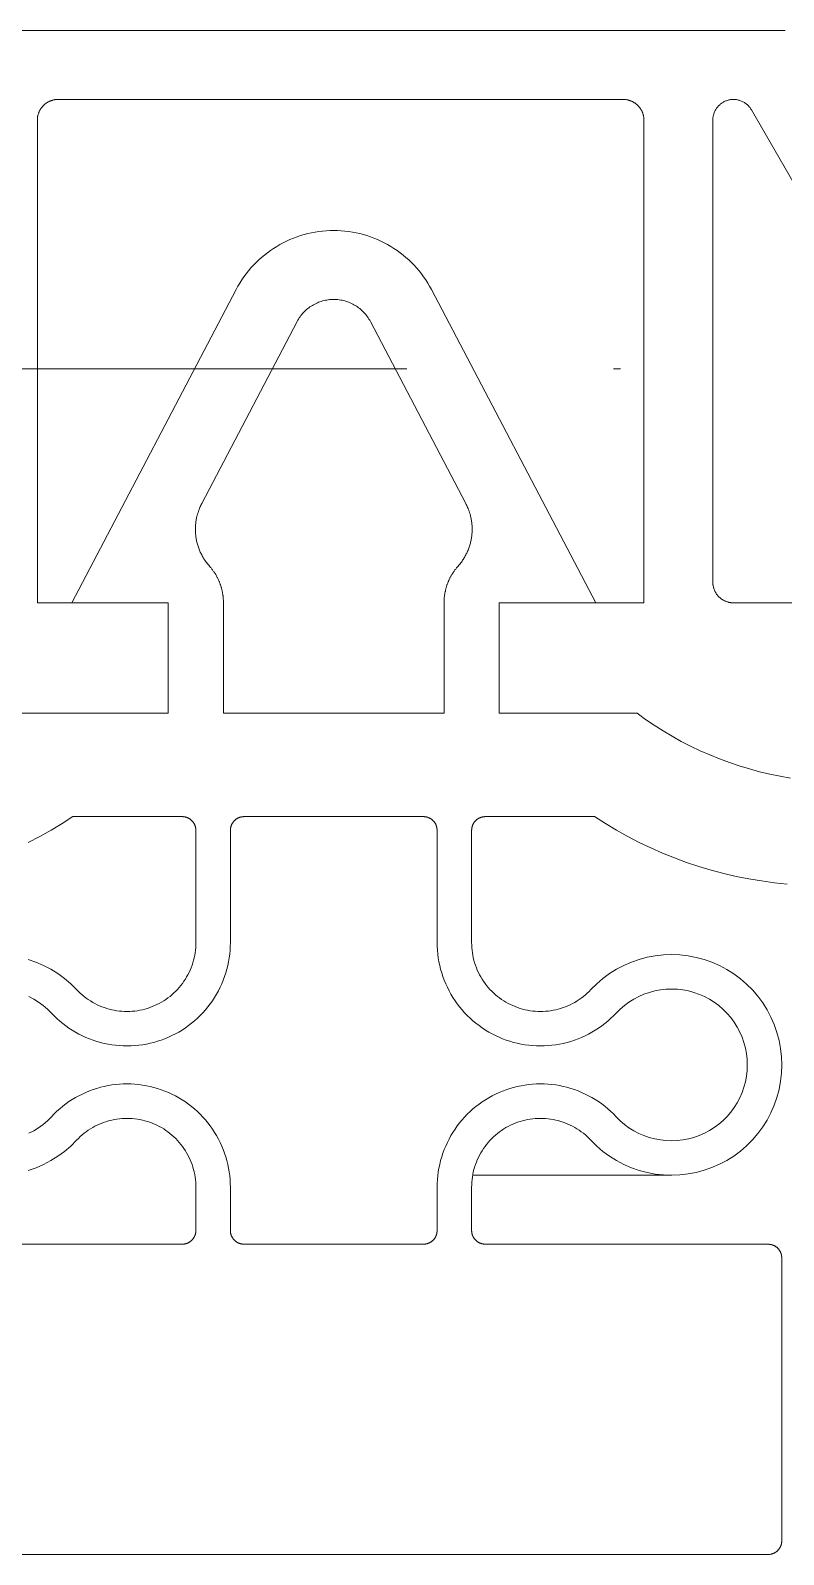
# Model space of a CAD drawing. Header units: millimetres. Extents: x -159872 to 386485, y -250577 to 158966.
# Drawn here: x 158733.71 to 158744.64, y 15906.86 to 15928.96 of the extents above; entities that cross this region are included whole.
import ezdxf

# ---------------------------------------------------------------- set-up
doc = ezdxf.new("R2010")
doc.units = ezdxf.units.MM
doc.linetypes.add('ACAD_ISO10W100', pattern=[18, 12, -3, 0, -3])
doc.layers.get('0').update_dxf_attribs({"lineweight": 25})
doc.layers.add('LDS-equipment-kitchen equipment', color=3, linetype='Continuous', lineweight=13)
doc.layers.add('LDS-struct-extg-ceiling beams', color=252, linetype='ACAD_ISO10W100', lineweight=9)

# ---------------------------------------------------------------- blocks, each defined once
blk = doc.blocks.new('A$C73be1ed8')
at = {"transparency": 33554687}
for points in [[(628.5, 622.5, 0), (628.5, 658.6, 0)], [(628.5, 622.3, 0), (628.5, 628.05, 0)], [(632.8, 624.206, 0), (635.65, 622.56, 0)], [(619, 623, 0), (614.9, 623, 0)], [(636.8, 610.15, 0), (636.8, 623.05, 0)], [(614.7, 622.8, 0), (614.7, 610.2, 0)], [(619.2, 618.7, 0), (619.2, 622.8, 0)], [(635.5, 622, 0), (628.8, 622, 0)], [(620.2, 621.4, 0), (620.2, 618.515, 0)], [(626.9, 618.9, 0), (626.9, 620.9, 0)], [(628.5, 621, 0), (635.5, 621, 0)], [(628.5, 619.1, 0), (628.5, 621, 0)], [(635.8, 620.7, 0), (635.8, 612.5, 0)], [(625.4, 620.283, 0), (625.4, 618.7, 0)], [(633.043, 617.917, 0), (628.5, 620.3, 0)], [(628.5, 620.3, 0), (628.5, 618.9, 0)], [(628.5, 618.9, 0), (626.9, 618.9, 0)], [(620.025, 618.5, 0), (619.4, 618.5, 0)], [(625.2, 618.5, 0), (623.575, 618.5, 0)], [(632.579, 617.031, 0), (629.939, 618.416, 0)], [(620.025, 618, 0), (619.4, 618, 0)], [(625.2, 618, 0), (623.575, 618, 0)], [(628.5, 618.1, 0), (626.9, 618.1, 0)], [(626.9, 618.1, 0), (626.9, 614.9, 0)], [(619.2, 617.8, 0), (619.2, 615.2, 0)], [(625.4, 615.2, 0), (625.4, 617.8, 0)], [(629.939, 614.584, 0), (632.579, 615.969, 0)], [(628.5, 612.7, 0), (633.043, 615.083, 0)], [(619.4, 615, 0), (620.025, 615, 0)], [(623.575, 615, 0), (625.2, 615, 0)], [(626.9, 614.9, 0), (628.5, 614.9, 0)], [(619.4, 614.5, 0), (620.025, 614.5, 0)], [(623.575, 614.5, 0), (625.2, 614.5, 0)], [(619.2, 610.2, 0), (619.2, 614.3, 0)], [(625.4, 614.3, 0), (625.4, 612.717, 0)], [(626.9, 614.1, 0), (628.5, 614.1, 0)], [(626.9, 612.1, 0), (626.9, 614.1, 0)], [(628.5, 614.1, 0), (628.4, 614.1, 0)], [(628.5, 614.1, 0), (628.5, 612.7, 0)], [(628.5, 612.2, 0), (628.5, 614.1, 0)], [(635.5, 612.2, 0), (628.5, 612.2, 0)], [(626.9, 612.1, 0), (626.9, 606.1, 0)]]:
    blk.add_polyline3d(points, dxfattribs=at)
for points in [[(625.4, 620.283, 0), (625.299, 620.441, 0), (625.203, 620.601, 0), (625.112, 620.765, 0), (625.026, 620.931, 0), (624.946, 621.1, 0), (624.87, 621.271, 0), (624.801, 621.444, 0), (624.736, 621.62, 0), (624.677, 621.798, 0), (624.624, 621.977, 0), (624.576, 622.158, 0), (624.534, 622.34, 0), (624.497, 622.523, 0), (624.467, 622.708, 0), (624.442, 622.893, 0), (624.423, 623.079, 0)], [(626.9, 620.9, 0), (626.81, 621.023, 0), (626.725, 621.149, 0), (626.643, 621.278, 0), (626.565, 621.409, 0), (626.491, 621.542, 0), (626.421, 621.678, 0), (626.355, 621.816, 0), (626.294, 621.955, 0), (626.237, 622.097, 0), (626.184, 622.24, 0), (626.135, 622.384, 0), (626.091, 622.53, 0), (626.052, 622.678, 0), (626.017, 622.826, 0), (625.986, 622.975, 0), (625.96, 623.126, 0)], [(614.7, 622.8, 0), (614.7, 622.805, 0), (614.7, 622.81, 0), (614.701, 622.815, 0), (614.701, 622.82, 0), (614.702, 622.824, 0), (614.702, 622.829, 0), (614.703, 622.834, 0), (614.704, 622.839, 0), (614.705, 622.844, 0), (614.706, 622.849, 0), (614.707, 622.853, 0), (614.709, 622.858, 0), (614.71, 622.863, 0), (614.712, 622.867, 0), (614.713, 622.872, 0), (614.715, 622.877, 0), (614.717, 622.881, 0), (614.719, 622.886, 0), (614.721, 622.89, 0), (614.724, 622.894, 0), (614.726, 622.899, 0), (614.728, 622.903, 0), (614.731, 622.907, 0), (614.734, 622.911, 0), (614.736, 622.915, 0), (614.739, 622.919, 0), (614.742, 622.923, 0), (614.745, 622.927, 0), (614.749, 622.931, 0), (614.752, 622.934, 0), (614.755, 622.938, 0), (614.759, 622.941, 0), (614.762, 622.945, 0), (614.766, 622.948, 0), (614.769, 622.951, 0), (614.773, 622.955, 0), (614.777, 622.958, 0), (614.781, 622.961, 0), (614.785, 622.964, 0), (614.789, 622.966, 0), (614.793, 622.969, 0), (614.797, 622.972, 0), (614.801, 622.974, 0), (614.806, 622.976, 0), (614.81, 622.979, 0), (614.814, 622.981, 0), (614.819, 622.983, 0), (614.823, 622.985, 0), (614.828, 622.987, 0), (614.833, 622.988, 0), (614.837, 622.99, 0), (614.842, 622.991, 0), (614.847, 622.993, 0), (614.851, 622.994, 0), (614.856, 622.995, 0), (614.861, 622.996, 0), (614.866, 622.997, 0), (614.871, 622.998, 0), (614.876, 622.998, 0), (614.88, 622.999, 0), (614.885, 622.999, 0), (614.89, 623, 0), (614.895, 623, 0), (614.9, 623, 0)], [(619, 623, 0), (619.005, 623, 0), (619.01, 623, 0), (619.015, 622.999, 0), (619.02, 622.999, 0), (619.024, 622.998, 0), (619.029, 622.998, 0), (619.034, 622.997, 0), (619.039, 622.996, 0), (619.044, 622.995, 0), (619.049, 622.994, 0), (619.053, 622.993, 0), (619.058, 622.991, 0), (619.063, 622.99, 0), (619.067, 622.988, 0), (619.072, 622.987, 0), (619.077, 622.985, 0), (619.081, 622.983, 0), (619.086, 622.981, 0), (619.09, 622.979, 0), (619.094, 622.976, 0), (619.099, 622.974, 0), (619.103, 622.972, 0), (619.107, 622.969, 0), (619.111, 622.966, 0), (619.115, 622.964, 0), (619.119, 622.961, 0), (619.123, 622.958, 0), (619.127, 622.955, 0), (619.131, 622.951, 0), (619.134, 622.948, 0), (619.138, 622.945, 0), (619.141, 622.941, 0), (619.145, 622.938, 0), (619.148, 622.934, 0), (619.151, 622.931, 0), (619.155, 622.927, 0), (619.158, 622.923, 0), (619.161, 622.919, 0), (619.164, 622.915, 0), (619.166, 622.911, 0), (619.169, 622.907, 0), (619.172, 622.903, 0), (619.174, 622.899, 0), (619.176, 622.894, 0), (619.179, 622.89, 0), (619.181, 622.886, 0), (619.183, 622.881, 0), (619.185, 622.877, 0), (619.187, 622.872, 0), (619.188, 622.867, 0), (619.19, 622.863, 0), (619.191, 622.858, 0), (619.193, 622.853, 0), (619.194, 622.849, 0), (619.195, 622.844, 0), (619.196, 622.839, 0), (619.197, 622.834, 0), (619.198, 622.829, 0), (619.198, 622.824, 0), (619.199, 622.82, 0), (619.199, 622.815, 0), (619.2, 622.81, 0), (619.2, 622.805, 0), (619.2, 622.8, 0)], [(620.708, 620.231, 0), (620.623, 620.316, 0), (620.546, 620.406, 0), (620.475, 620.503, 0), (620.412, 620.604, 0), (620.356, 620.71, 0), (620.309, 620.819, 0), (620.27, 620.932, 0), (620.239, 621.048, 0), (620.217, 621.165, 0), (620.204, 621.284, 0), (620.2, 621.403, 0), (620.205, 621.523, 0), (620.218, 621.642, 0), (620.241, 621.759, 0), (620.272, 621.874, 0), (620.311, 621.987, 0), (620.359, 622.096, 0), (620.415, 622.202, 0), (620.479, 622.303, 0), (620.55, 622.399, 0), (620.628, 622.49, 0), (620.713, 622.574, 0), (620.803, 622.652, 0), (620.9, 622.723, 0), (621.001, 622.786, 0), (621.107, 622.842, 0), (621.216, 622.89, 0), (621.329, 622.929, 0), (621.444, 622.96, 0), (621.562, 622.982, 0), (621.68, 622.995, 0), (621.8, 623, 0), (621.919, 622.995, 0), (622.038, 622.982, 0), (622.155, 622.96, 0), (622.271, 622.929, 0), (622.384, 622.89, 0), (622.493, 622.842, 0), (622.599, 622.786, 0), (622.7, 622.723, 0), (622.796, 622.652, 0), (622.887, 622.574, 0), (622.971, 622.49, 0), (623.05, 622.399, 0), (623.121, 622.303, 0), (623.184, 622.202, 0), (623.24, 622.097, 0), (623.288, 621.987, 0), (623.328, 621.874, 0), (623.359, 621.759, 0), (623.382, 621.642, 0), (623.395, 621.523, 0), (623.4, 621.404, 0), (623.396, 621.284, 0), (623.383, 621.165, 0), (623.361, 621.048, 0), (623.33, 620.932, 0), (623.291, 620.82, 0), (623.243, 620.71, 0), (623.188, 620.604, 0), (623.125, 620.503, 0), (623.054, 620.406, 0), (622.976, 620.316, 0), (622.892, 620.231, 0)], [(635.65, 622.56, 0), (635.661, 622.553, 0), (635.671, 622.547, 0), (635.681, 622.539, 0), (635.69, 622.532, 0), (635.7, 622.524, 0), (635.709, 622.516, 0), (635.717, 622.507, 0), (635.726, 622.498, 0), (635.733, 622.488, 0), (635.741, 622.479, 0), (635.748, 622.469, 0), (635.755, 622.458, 0), (635.761, 622.448, 0), (635.767, 622.437, 0), (635.772, 622.426, 0), (635.777, 622.415, 0), (635.782, 622.403, 0), (635.786, 622.392, 0), (635.789, 622.38, 0), (635.792, 622.368, 0), (635.795, 622.356, 0), (635.797, 622.344, 0), (635.798, 622.332, 0), (635.799, 622.32, 0), (635.8, 622.307, 0), (635.8, 622.295, 0), (635.8, 622.283, 0), (635.799, 622.271, 0), (635.797, 622.258, 0), (635.795, 622.246, 0), (635.793, 622.234, 0), (635.79, 622.222, 0), (635.786, 622.211, 0), (635.782, 622.199, 0), (635.778, 622.187, 0), (635.773, 622.176, 0), (635.768, 622.165, 0), (635.762, 622.154, 0), (635.756, 622.144, 0), (635.749, 622.133, 0), (635.742, 622.123, 0), (635.735, 622.113, 0), (635.727, 622.104, 0), (635.719, 622.095, 0), (635.71, 622.086, 0), (635.701, 622.078, 0), (635.692, 622.07, 0), (635.683, 622.062, 0), (635.673, 622.055, 0), (635.663, 622.048, 0), (635.652, 622.041, 0), (635.641, 622.035, 0), (635.63, 622.03, 0), (635.619, 622.025, 0), (635.608, 622.02, 0), (635.596, 622.016, 0), (635.585, 622.012, 0), (635.573, 622.009, 0), (635.561, 622.006, 0), (635.549, 622.004, 0), (635.537, 622.002, 0), (635.525, 622.001, 0), (635.512, 622, 0), (635.5, 622, 0)], [(621.049, 620.596, 0), (620.991, 620.654, 0), (620.938, 620.717, 0), (620.889, 620.783, 0), (620.846, 620.853, 0), (620.807, 620.925, 0), (620.775, 621.001, 0), (620.748, 621.078, 0), (620.727, 621.158, 0), (620.712, 621.239, 0), (620.703, 621.32, 0), (620.7, 621.402, 0), (620.703, 621.484, 0), (620.713, 621.566, 0), (620.728, 621.647, 0), (620.749, 621.726, 0), (620.777, 621.803, 0), (620.81, 621.879, 0), (620.848, 621.951, 0), (620.892, 622.021, 0), (620.941, 622.087, 0), (620.994, 622.149, 0), (621.053, 622.207, 0), (621.115, 622.261, 0), (621.181, 622.309, 0), (621.251, 622.353, 0), (621.323, 622.391, 0), (621.399, 622.424, 0), (621.476, 622.451, 0), (621.555, 622.472, 0), (621.636, 622.488, 0), (621.718, 622.497, 0), (621.8, 622.5, 0), (621.882, 622.497, 0), (621.964, 622.488, 0), (622.044, 622.472, 0), (622.124, 622.451, 0), (622.201, 622.424, 0), (622.276, 622.391, 0), (622.349, 622.353, 0), (622.419, 622.309, 0), (622.485, 622.261, 0), (622.547, 622.207, 0), (622.605, 622.149, 0), (622.659, 622.087, 0), (622.708, 622.021, 0), (622.752, 621.951, 0), (622.79, 621.879, 0), (622.823, 621.804, 0), (622.85, 621.726, 0), (622.872, 621.647, 0), (622.887, 621.566, 0), (622.897, 621.485, 0), (622.9, 621.402, 0), (622.897, 621.32, 0), (622.888, 621.239, 0), (622.873, 621.158, 0), (622.852, 621.079, 0), (622.825, 621.001, 0), (622.792, 620.926, 0), (622.754, 620.853, 0), (622.711, 620.783, 0), (622.662, 620.717, 0), (622.609, 620.654, 0), (622.551, 620.596, 0)], [(628.8, 622, 0), (628.793, 622, 0), (628.785, 622, 0), (628.778, 622.001, 0), (628.771, 622.001, 0), (628.763, 622.002, 0), (628.756, 622.003, 0), (628.749, 622.004, 0), (628.741, 622.006, 0), (628.734, 622.007, 0), (628.727, 622.009, 0), (628.72, 622.011, 0), (628.713, 622.013, 0), (628.706, 622.015, 0), (628.699, 622.018, 0), (628.692, 622.02, 0), (628.685, 622.023, 0), (628.678, 622.026, 0), (628.672, 622.029, 0), (628.665, 622.032, 0), (628.659, 622.035, 0), (628.652, 622.039, 0), (628.646, 622.043, 0), (628.64, 622.047, 0), (628.633, 622.051, 0), (628.627, 622.055, 0), (628.621, 622.059, 0), (628.615, 622.063, 0), (628.61, 622.068, 0), (628.604, 622.073, 0), (628.599, 622.078, 0), (628.593, 622.083, 0), (628.588, 622.088, 0), (628.583, 622.093, 0), (628.578, 622.099, 0), (628.573, 622.104, 0), (628.568, 622.11, 0), (628.563, 622.115, 0), (628.559, 622.121, 0), (628.555, 622.127, 0), (628.551, 622.133, 0), (628.547, 622.14, 0), (628.543, 622.146, 0), (628.539, 622.152, 0), (628.535, 622.159, 0), (628.532, 622.165, 0), (628.529, 622.172, 0), (628.526, 622.178, 0), (628.523, 622.185, 0), (628.52, 622.192, 0), (628.518, 622.199, 0), (628.515, 622.206, 0), (628.513, 622.213, 0), (628.511, 622.22, 0), (628.509, 622.227, 0), (628.507, 622.234, 0), (628.506, 622.241, 0), (628.504, 622.249, 0), (628.503, 622.256, 0), (628.502, 622.263, 0), (628.501, 622.271, 0), (628.501, 622.278, 0), (628.5, 622.285, 0), (628.5, 622.293, 0), (628.5, 622.3, 0)], [(635.5, 621, 0), (635.507, 621, 0), (635.515, 621, 0), (635.522, 620.999, 0), (635.529, 620.999, 0), (635.537, 620.998, 0), (635.544, 620.997, 0), (635.551, 620.996, 0), (635.559, 620.994, 0), (635.566, 620.993, 0), (635.573, 620.991, 0), (635.58, 620.989, 0), (635.587, 620.987, 0), (635.594, 620.985, 0), (635.601, 620.982, 0), (635.608, 620.98, 0), (635.615, 620.977, 0), (635.622, 620.974, 0), (635.628, 620.971, 0), (635.635, 620.968, 0), (635.641, 620.965, 0), (635.648, 620.961, 0), (635.654, 620.957, 0), (635.66, 620.953, 0), (635.667, 620.949, 0), (635.673, 620.945, 0), (635.679, 620.941, 0), (635.685, 620.937, 0), (635.69, 620.932, 0), (635.696, 620.927, 0), (635.701, 620.922, 0), (635.707, 620.917, 0), (635.712, 620.912, 0), (635.717, 620.907, 0), (635.722, 620.901, 0), (635.727, 620.896, 0), (635.732, 620.89, 0), (635.737, 620.885, 0), (635.741, 620.879, 0), (635.745, 620.873, 0), (635.749, 620.867, 0), (635.753, 620.86, 0), (635.757, 620.854, 0), (635.761, 620.848, 0), (635.765, 620.841, 0), (635.768, 620.835, 0), (635.771, 620.828, 0), (635.774, 620.822, 0), (635.777, 620.815, 0), (635.78, 620.808, 0), (635.782, 620.801, 0), (635.785, 620.794, 0), (635.787, 620.787, 0), (635.789, 620.78, 0), (635.791, 620.773, 0), (635.793, 620.766, 0), (635.794, 620.759, 0), (635.796, 620.751, 0), (635.797, 620.744, 0), (635.798, 620.737, 0), (635.799, 620.729, 0), (635.799, 620.722, 0), (635.8, 620.715, 0), (635.8, 620.707, 0), (635.8, 620.7, 0)], [(621.049, 620.596, 0), (621.089, 620.557, 0), (621.128, 620.517, 0), (621.165, 620.475, 0), (621.201, 620.431, 0), (621.235, 620.387, 0), (621.267, 620.341, 0), (621.297, 620.294, 0), (621.326, 620.246, 0), (621.353, 620.197, 0), (621.378, 620.147, 0), (621.402, 620.096, 0), (621.423, 620.044, 0), (621.442, 619.992, 0), (621.46, 619.938, 0), (621.475, 619.884, 0), (621.488, 619.83, 0), (621.5, 619.775, 0), (621.509, 619.72, 0), (621.516, 619.664, 0), (621.521, 619.609, 0), (621.524, 619.553, 0), (621.525, 619.497, 0), (621.524, 619.441, 0), (621.521, 619.385, 0), (621.515, 619.329, 0), (621.508, 619.273, 0), (621.498, 619.218, 0), (621.487, 619.163, 0), (621.473, 619.109, 0), (621.458, 619.055, 0), (621.44, 619.002, 0), (621.42, 618.95, 0), (621.399, 618.898, 0), (621.375, 618.847, 0), (621.35, 618.797, 0), (621.323, 618.748, 0), (621.294, 618.7, 0), (621.263, 618.653, 0), (621.231, 618.608, 0), (621.197, 618.563, 0), (621.161, 618.52, 0), (621.123, 618.478, 0), (621.084, 618.438, 0), (621.044, 618.399, 0), (621.002, 618.362, 0), (620.959, 618.326, 0), (620.915, 618.292, 0), (620.869, 618.26, 0), (620.822, 618.229, 0), (620.774, 618.2, 0), (620.725, 618.173, 0), (620.675, 618.148, 0), (620.624, 618.125, 0), (620.572, 618.103, 0), (620.52, 618.084, 0), (620.467, 618.066, 0), (620.413, 618.051, 0), (620.358, 618.038, 0), (620.303, 618.026, 0), (620.248, 618.017, 0), (620.193, 618.009, 0), (620.137, 618.004, 0), (620.081, 618.001, 0), (620.025, 618, 0)], [(623.575, 618, 0), (623.519, 618.001, 0), (623.463, 618.004, 0), (623.407, 618.009, 0), (623.352, 618.017, 0), (623.296, 618.026, 0), (623.242, 618.037, 0), (623.187, 618.051, 0), (623.133, 618.066, 0), (623.08, 618.084, 0), (623.028, 618.103, 0), (622.976, 618.125, 0), (622.925, 618.148, 0), (622.875, 618.173, 0), (622.826, 618.2, 0), (622.778, 618.229, 0), (622.731, 618.26, 0), (622.685, 618.292, 0), (622.641, 618.326, 0), (622.598, 618.362, 0), (622.556, 618.399, 0), (622.515, 618.438, 0), (622.476, 618.478, 0), (622.439, 618.52, 0), (622.403, 618.563, 0), (622.369, 618.608, 0), (622.337, 618.653, 0), (622.306, 618.7, 0), (622.277, 618.748, 0), (622.25, 618.797, 0), (622.224, 618.847, 0), (622.201, 618.898, 0), (622.179, 618.95, 0), (622.16, 619.002, 0), (622.142, 619.055, 0), (622.127, 619.109, 0), (622.113, 619.163, 0), (622.102, 619.218, 0), (622.092, 619.273, 0), (622.085, 619.329, 0), (622.079, 619.385, 0), (622.076, 619.441, 0), (622.075, 619.497, 0), (622.076, 619.553, 0), (622.079, 619.609, 0), (622.084, 619.664, 0), (622.091, 619.72, 0), (622.1, 619.775, 0), (622.112, 619.83, 0), (622.125, 619.885, 0), (622.14, 619.938, 0), (622.158, 619.992, 0), (622.177, 620.044, 0), (622.198, 620.096, 0), (622.222, 620.147, 0), (622.247, 620.197, 0), (622.274, 620.246, 0), (622.302, 620.294, 0), (622.333, 620.341, 0), (622.365, 620.387, 0), (622.399, 620.432, 0), (622.435, 620.475, 0), (622.472, 620.517, 0), (622.511, 620.557, 0), (622.551, 620.596, 0)], [(620.708, 620.231, 0), (620.734, 620.205, 0), (620.76, 620.178, 0), (620.785, 620.15, 0), (620.809, 620.121, 0), (620.831, 620.091, 0), (620.853, 620.061, 0), (620.873, 620.029, 0), (620.893, 619.997, 0), (620.91, 619.965, 0), (620.927, 619.931, 0), (620.943, 619.897, 0), (620.957, 619.863, 0), (620.97, 619.828, 0), (620.981, 619.792, 0), (620.992, 619.756, 0), (621, 619.72, 0), (621.008, 619.683, 0), (621.014, 619.647, 0), (621.019, 619.61, 0), (621.022, 619.572, 0), (621.024, 619.535, 0), (621.025, 619.498, 0), (621.024, 619.46, 0), (621.022, 619.423, 0), (621.018, 619.386, 0), (621.014, 619.349, 0), (621.007, 619.312, 0), (621, 619.276, 0), (620.99, 619.239, 0), (620.98, 619.204, 0), (620.968, 619.168, 0), (620.955, 619.133, 0), (620.941, 619.099, 0), (620.925, 619.065, 0), (620.908, 619.031, 0), (620.89, 618.999, 0), (620.871, 618.967, 0), (620.85, 618.936, 0), (620.829, 618.905, 0), (620.806, 618.876, 0), (620.782, 618.847, 0), (620.757, 618.819, 0), (620.731, 618.792, 0), (620.704, 618.766, 0), (620.677, 618.741, 0), (620.648, 618.718, 0), (620.618, 618.695, 0), (620.588, 618.673, 0), (620.556, 618.653, 0), (620.524, 618.634, 0), (620.492, 618.616, 0), (620.458, 618.599, 0), (620.424, 618.583, 0), (620.39, 618.569, 0), (620.355, 618.556, 0), (620.319, 618.544, 0), (620.283, 618.534, 0), (620.247, 618.525, 0), (620.211, 618.517, 0), (620.174, 618.511, 0), (620.137, 618.506, 0), (620.1, 618.503, 0), (620.062, 618.501, 0), (620.025, 618.5, 0)], [(623.575, 618.5, 0), (623.538, 618.501, 0), (623.5, 618.503, 0), (623.463, 618.506, 0), (623.426, 618.511, 0), (623.389, 618.517, 0), (623.353, 618.525, 0), (623.317, 618.534, 0), (623.281, 618.544, 0), (623.245, 618.556, 0), (623.21, 618.569, 0), (623.176, 618.583, 0), (623.142, 618.599, 0), (623.108, 618.616, 0), (623.076, 618.634, 0), (623.044, 618.653, 0), (623.012, 618.673, 0), (622.982, 618.695, 0), (622.952, 618.718, 0), (622.923, 618.741, 0), (622.895, 618.766, 0), (622.869, 618.792, 0), (622.843, 618.819, 0), (622.818, 618.847, 0), (622.794, 618.875, 0), (622.771, 618.905, 0), (622.749, 618.935, 0), (622.729, 618.967, 0), (622.71, 618.999, 0), (622.691, 619.031, 0), (622.675, 619.065, 0), (622.659, 619.099, 0), (622.645, 619.133, 0), (622.632, 619.168, 0), (622.62, 619.204, 0), (622.609, 619.239, 0), (622.6, 619.276, 0), (622.593, 619.312, 0), (622.586, 619.349, 0), (622.581, 619.386, 0), (622.578, 619.423, 0), (622.576, 619.46, 0), (622.575, 619.498, 0), (622.575, 619.535, 0), (622.577, 619.572, 0), (622.581, 619.61, 0), (622.586, 619.647, 0), (622.592, 619.684, 0), (622.599, 619.72, 0), (622.608, 619.756, 0), (622.618, 619.792, 0), (622.63, 619.828, 0), (622.643, 619.863, 0), (622.657, 619.897, 0), (622.673, 619.931, 0), (622.689, 619.965, 0), (622.707, 619.998, 0), (622.727, 620.03, 0), (622.747, 620.061, 0), (622.768, 620.091, 0), (622.791, 620.121, 0), (622.815, 620.15, 0), (622.84, 620.178, 0), (622.865, 620.205, 0), (622.892, 620.231, 0)], [(619.4, 618.5, 0), (619.395, 618.5, 0), (619.39, 618.5, 0), (619.385, 618.501, 0), (619.38, 618.501, 0), (619.376, 618.502, 0), (619.371, 618.502, 0), (619.366, 618.503, 0), (619.361, 618.504, 0), (619.356, 618.505, 0), (619.351, 618.506, 0), (619.347, 618.507, 0), (619.342, 618.509, 0), (619.337, 618.51, 0), (619.333, 618.512, 0), (619.328, 618.513, 0), (619.323, 618.515, 0), (619.319, 618.517, 0), (619.314, 618.519, 0), (619.31, 618.521, 0), (619.306, 618.524, 0), (619.301, 618.526, 0), (619.297, 618.528, 0), (619.293, 618.531, 0), (619.289, 618.534, 0), (619.285, 618.536, 0), (619.281, 618.539, 0), (619.277, 618.542, 0), (619.273, 618.545, 0), (619.269, 618.549, 0), (619.266, 618.552, 0), (619.262, 618.555, 0), (619.259, 618.559, 0), (619.255, 618.562, 0), (619.252, 618.566, 0), (619.249, 618.569, 0), (619.245, 618.573, 0), (619.242, 618.577, 0), (619.239, 618.581, 0), (619.236, 618.585, 0), (619.234, 618.589, 0), (619.231, 618.593, 0), (619.228, 618.597, 0), (619.226, 618.601, 0), (619.224, 618.606, 0), (619.221, 618.61, 0), (619.219, 618.614, 0), (619.217, 618.619, 0), (619.215, 618.623, 0), (619.213, 618.628, 0), (619.212, 618.633, 0), (619.21, 618.637, 0), (619.209, 618.642, 0), (619.207, 618.647, 0), (619.206, 618.651, 0), (619.205, 618.656, 0), (619.204, 618.661, 0), (619.203, 618.666, 0), (619.202, 618.671, 0), (619.202, 618.676, 0), (619.201, 618.68, 0), (619.201, 618.685, 0), (619.2, 618.69, 0), (619.2, 618.695, 0), (619.2, 618.7, 0)], [(625.4, 618.7, 0), (625.4, 618.695, 0), (625.4, 618.69, 0), (625.399, 618.685, 0), (625.399, 618.68, 0), (625.398, 618.676, 0), (625.398, 618.671, 0), (625.397, 618.666, 0), (625.396, 618.661, 0), (625.395, 618.656, 0), (625.394, 618.651, 0), (625.393, 618.647, 0), (625.391, 618.642, 0), (625.39, 618.637, 0), (625.388, 618.633, 0), (625.387, 618.628, 0), (625.385, 618.623, 0), (625.383, 618.619, 0), (625.381, 618.614, 0), (625.379, 618.61, 0), (625.376, 618.606, 0), (625.374, 618.601, 0), (625.372, 618.597, 0), (625.369, 618.593, 0), (625.366, 618.589, 0), (625.364, 618.585, 0), (625.361, 618.581, 0), (625.358, 618.577, 0), (625.355, 618.573, 0), (625.351, 618.569, 0), (625.348, 618.566, 0), (625.345, 618.562, 0), (625.341, 618.559, 0), (625.338, 618.555, 0), (625.334, 618.552, 0), (625.331, 618.549, 0), (625.327, 618.545, 0), (625.323, 618.542, 0), (625.319, 618.539, 0), (625.315, 618.536, 0), (625.311, 618.534, 0), (625.307, 618.531, 0), (625.303, 618.528, 0), (625.299, 618.526, 0), (625.294, 618.524, 0), (625.29, 618.521, 0), (625.286, 618.519, 0), (625.281, 618.517, 0), (625.277, 618.515, 0), (625.272, 618.513, 0), (625.267, 618.512, 0), (625.263, 618.51, 0), (625.258, 618.509, 0), (625.253, 618.507, 0), (625.249, 618.506, 0), (625.244, 618.505, 0), (625.239, 618.504, 0), (625.234, 618.503, 0), (625.229, 618.502, 0), (625.224, 618.502, 0), (625.22, 618.501, 0), (625.215, 618.501, 0), (625.21, 618.5, 0), (625.205, 618.5, 0), (625.2, 618.5, 0)], [(629.033, 618.304, 0), (629.045, 618.314, 0), (629.056, 618.324, 0), (629.068, 618.333, 0), (629.08, 618.343, 0), (629.092, 618.352, 0), (629.105, 618.361, 0), (629.117, 618.369, 0), (629.13, 618.378, 0), (629.142, 618.386, 0), (629.155, 618.394, 0), (629.168, 618.401, 0), (629.182, 618.409, 0), (629.195, 618.416, 0), (629.209, 618.423, 0), (629.222, 618.43, 0), (629.236, 618.436, 0), (629.25, 618.442, 0), (629.264, 618.448, 0), (629.278, 618.454, 0), (629.292, 618.459, 0), (629.306, 618.464, 0), (629.321, 618.469, 0), (629.335, 618.473, 0), (629.35, 618.478, 0), (629.364, 618.482, 0), (629.379, 618.485, 0), (629.394, 618.489, 0), (629.409, 618.492, 0), (629.424, 618.495, 0), (629.438, 618.497, 0), (629.453, 618.5, 0), (629.468, 618.502, 0), (629.484, 618.503, 0), (629.499, 618.505, 0), (629.514, 618.506, 0), (629.529, 618.507, 0), (629.544, 618.507, 0), (629.559, 618.508, 0), (629.574, 618.508, 0), (629.59, 618.507, 0), (629.605, 618.507, 0), (629.62, 618.506, 0), (629.635, 618.505, 0), (629.65, 618.503, 0), (629.665, 618.502, 0), (629.68, 618.5, 0), (629.695, 618.497, 0), (629.71, 618.495, 0), (629.725, 618.492, 0), (629.74, 618.489, 0), (629.755, 618.485, 0), (629.769, 618.482, 0), (629.784, 618.478, 0), (629.798, 618.474, 0), (629.813, 618.469, 0), (629.827, 618.464, 0), (629.842, 618.459, 0), (629.856, 618.454, 0), (629.87, 618.448, 0), (629.884, 618.442, 0), (629.898, 618.436, 0), (629.911, 618.43, 0), (629.925, 618.423, 0), (629.939, 618.416, 0)], [(629.033, 618.304, 0), (629.027, 618.298, 0), (629.02, 618.292, 0), (629.013, 618.286, 0), (629.006, 618.28, 0), (628.999, 618.274, 0), (628.991, 618.269, 0), (628.984, 618.263, 0), (628.977, 618.258, 0), (628.97, 618.252, 0), (628.962, 618.247, 0), (628.955, 618.242, 0), (628.947, 618.237, 0), (628.94, 618.232, 0), (628.932, 618.227, 0), (628.924, 618.222, 0), (628.916, 618.217, 0), (628.909, 618.212, 0), (628.901, 618.208, 0), (628.893, 618.203, 0), (628.885, 618.199, 0), (628.877, 618.194, 0), (628.869, 618.19, 0), (628.861, 618.186, 0), (628.852, 618.182, 0), (628.844, 618.178, 0), (628.836, 618.174, 0), (628.828, 618.17, 0), (628.819, 618.167, 0), (628.811, 618.163, 0), (628.803, 618.159, 0), (628.794, 618.156, 0), (628.786, 618.153, 0), (628.777, 618.149, 0), (628.768, 618.146, 0), (628.76, 618.143, 0), (628.751, 618.14, 0), (628.742, 618.138, 0), (628.734, 618.135, 0), (628.725, 618.132, 0), (628.716, 618.13, 0), (628.707, 618.127, 0), (628.699, 618.125, 0), (628.69, 618.123, 0), (628.681, 618.121, 0), (628.672, 618.119, 0), (628.663, 618.117, 0), (628.654, 618.115, 0), (628.645, 618.113, 0), (628.636, 618.112, 0), (628.627, 618.11, 0), (628.618, 618.109, 0), (628.609, 618.107, 0), (628.6, 618.106, 0), (628.591, 618.105, 0), (628.582, 618.104, 0), (628.573, 618.103, 0), (628.564, 618.103, 0), (628.555, 618.102, 0), (628.546, 618.101, 0), (628.536, 618.101, 0), (628.527, 618.1, 0), (628.518, 618.1, 0), (628.509, 618.1, 0), (628.5, 618.1, 0)], [(619.2, 617.8, 0), (619.2, 617.805, 0), (619.2, 617.81, 0), (619.201, 617.815, 0), (619.201, 617.82, 0), (619.202, 617.824, 0), (619.202, 617.829, 0), (619.203, 617.834, 0), (619.204, 617.839, 0), (619.205, 617.844, 0), (619.206, 617.849, 0), (619.207, 617.853, 0), (619.209, 617.858, 0), (619.21, 617.863, 0), (619.212, 617.867, 0), (619.213, 617.872, 0), (619.215, 617.877, 0), (619.217, 617.881, 0), (619.219, 617.886, 0), (619.221, 617.89, 0), (619.224, 617.894, 0), (619.226, 617.899, 0), (619.228, 617.903, 0), (619.231, 617.907, 0), (619.234, 617.911, 0), (619.236, 617.915, 0), (619.239, 617.919, 0), (619.242, 617.923, 0), (619.245, 617.927, 0), (619.249, 617.931, 0), (619.252, 617.934, 0), (619.255, 617.938, 0), (619.259, 617.941, 0), (619.262, 617.945, 0), (619.266, 617.948, 0), (619.269, 617.951, 0), (619.273, 617.955, 0), (619.277, 617.958, 0), (619.281, 617.961, 0), (619.285, 617.964, 0), (619.289, 617.966, 0), (619.293, 617.969, 0), (619.297, 617.972, 0), (619.301, 617.974, 0), (619.306, 617.976, 0), (619.31, 617.979, 0), (619.314, 617.981, 0), (619.319, 617.983, 0), (619.323, 617.985, 0), (619.328, 617.987, 0), (619.333, 617.988, 0), (619.337, 617.99, 0), (619.342, 617.991, 0), (619.347, 617.993, 0), (619.351, 617.994, 0), (619.356, 617.995, 0), (619.361, 617.996, 0), (619.366, 617.997, 0), (619.371, 617.998, 0), (619.376, 617.998, 0), (619.38, 617.999, 0), (619.385, 617.999, 0), (619.39, 618, 0), (619.395, 618, 0), (619.4, 618, 0)], [(625.2, 618, 0), (625.205, 618, 0), (625.21, 618, 0), (625.215, 617.999, 0), (625.22, 617.999, 0), (625.224, 617.998, 0), (625.229, 617.998, 0), (625.234, 617.997, 0), (625.239, 617.996, 0), (625.244, 617.995, 0), (625.249, 617.994, 0), (625.253, 617.993, 0), (625.258, 617.991, 0), (625.263, 617.99, 0), (625.267, 617.988, 0), (625.272, 617.987, 0), (625.277, 617.985, 0), (625.281, 617.983, 0), (625.286, 617.981, 0), (625.29, 617.979, 0), (625.294, 617.976, 0), (625.299, 617.974, 0), (625.303, 617.972, 0), (625.307, 617.969, 0), (625.311, 617.966, 0), (625.315, 617.964, 0), (625.319, 617.961, 0), (625.323, 617.958, 0), (625.327, 617.955, 0), (625.331, 617.951, 0), (625.334, 617.948, 0), (625.338, 617.945, 0), (625.341, 617.941, 0), (625.345, 617.938, 0), (625.348, 617.934, 0), (625.351, 617.931, 0), (625.355, 617.927, 0), (625.358, 617.923, 0), (625.361, 617.919, 0), (625.364, 617.915, 0), (625.366, 617.911, 0), (625.369, 617.907, 0), (625.372, 617.903, 0), (625.374, 617.899, 0), (625.376, 617.894, 0), (625.379, 617.89, 0), (625.381, 617.886, 0), (625.383, 617.881, 0), (625.385, 617.877, 0), (625.387, 617.872, 0), (625.388, 617.867, 0), (625.39, 617.863, 0), (625.391, 617.858, 0), (625.393, 617.853, 0), (625.394, 617.849, 0), (625.395, 617.844, 0), (625.396, 617.839, 0), (625.397, 617.834, 0), (625.398, 617.829, 0), (625.398, 617.824, 0), (625.399, 617.82, 0), (625.399, 617.815, 0), (625.4, 617.81, 0), (625.4, 617.805, 0), (625.4, 617.8, 0)], [(633.043, 617.917, 0), (633.091, 617.891, 0), (633.138, 617.863, 0), (633.184, 617.834, 0), (633.228, 617.803, 0), (633.272, 617.771, 0), (633.315, 617.737, 0), (633.356, 617.702, 0), (633.396, 617.665, 0), (633.435, 617.627, 0), (633.473, 617.588, 0), (633.509, 617.548, 0), (633.544, 617.506, 0), (633.578, 617.463, 0), (633.61, 617.419, 0), (633.64, 617.374, 0), (633.669, 617.328, 0), (633.696, 617.281, 0), (633.722, 617.233, 0), (633.746, 617.184, 0), (633.769, 617.135, 0), (633.789, 617.084, 0), (633.808, 617.033, 0), (633.826, 616.982, 0), (633.841, 616.93, 0), (633.855, 616.877, 0), (633.867, 616.824, 0), (633.877, 616.771, 0), (633.885, 616.717, 0), (633.892, 616.663, 0), (633.896, 616.609, 0), (633.899, 616.554, 0), (633.9, 616.5, 0), (633.899, 616.446, 0), (633.896, 616.391, 0), (633.892, 616.337, 0), (633.885, 616.283, 0), (633.877, 616.229, 0), (633.867, 616.176, 0), (633.855, 616.123, 0), (633.841, 616.07, 0), (633.826, 616.018, 0), (633.808, 615.967, 0), (633.789, 615.916, 0), (633.769, 615.865, 0), (633.746, 615.816, 0), (633.722, 615.767, 0), (633.696, 615.719, 0), (633.669, 615.672, 0), (633.64, 615.626, 0), (633.61, 615.581, 0), (633.578, 615.537, 0), (633.544, 615.494, 0), (633.509, 615.452, 0), (633.473, 615.412, 0), (633.435, 615.373, 0), (633.396, 615.335, 0), (633.356, 615.298, 0), (633.315, 615.263, 0), (633.272, 615.229, 0), (633.228, 615.197, 0), (633.184, 615.166, 0), (633.138, 615.137, 0), (633.091, 615.109, 0), (633.043, 615.083, 0)], [(632.579, 617.031, 0), (632.597, 617.022, 0), (632.614, 617.011, 0), (632.631, 617, 0), (632.648, 616.989, 0), (632.665, 616.977, 0), (632.681, 616.964, 0), (632.696, 616.951, 0), (632.711, 616.937, 0), (632.726, 616.923, 0), (632.74, 616.908, 0), (632.754, 616.893, 0), (632.767, 616.877, 0), (632.779, 616.861, 0), (632.791, 616.845, 0), (632.803, 616.828, 0), (632.813, 616.81, 0), (632.824, 616.793, 0), (632.833, 616.775, 0), (632.842, 616.757, 0), (632.851, 616.738, 0), (632.859, 616.719, 0), (632.866, 616.7, 0), (632.872, 616.681, 0), (632.878, 616.661, 0), (632.883, 616.641, 0), (632.888, 616.622, 0), (632.891, 616.601, 0), (632.894, 616.581, 0), (632.897, 616.561, 0), (632.899, 616.541, 0), (632.9, 616.52, 0), (632.9, 616.5, 0), (632.9, 616.48, 0), (632.899, 616.459, 0), (632.897, 616.439, 0), (632.894, 616.419, 0), (632.891, 616.399, 0), (632.888, 616.378, 0), (632.883, 616.359, 0), (632.878, 616.339, 0), (632.872, 616.319, 0), (632.866, 616.3, 0), (632.859, 616.281, 0), (632.851, 616.262, 0), (632.842, 616.243, 0), (632.833, 616.225, 0), (632.824, 616.207, 0), (632.813, 616.19, 0), (632.803, 616.172, 0), (632.791, 616.155, 0), (632.779, 616.139, 0), (632.767, 616.123, 0), (632.754, 616.107, 0), (632.74, 616.092, 0), (632.726, 616.077, 0), (632.711, 616.063, 0), (632.696, 616.049, 0), (632.681, 616.036, 0), (632.665, 616.023, 0), (632.648, 616.011, 0), (632.631, 616, 0), (632.614, 615.989, 0), (632.597, 615.978, 0), (632.579, 615.969, 0)], [(619.4, 615, 0), (619.395, 615, 0), (619.39, 615, 0), (619.385, 615.001, 0), (619.38, 615.001, 0), (619.376, 615.002, 0), (619.371, 615.002, 0), (619.366, 615.003, 0), (619.361, 615.004, 0), (619.356, 615.005, 0), (619.351, 615.006, 0), (619.347, 615.007, 0), (619.342, 615.009, 0), (619.337, 615.01, 0), (619.333, 615.012, 0), (619.328, 615.013, 0), (619.323, 615.015, 0), (619.319, 615.017, 0), (619.314, 615.019, 0), (619.31, 615.021, 0), (619.306, 615.024, 0), (619.301, 615.026, 0), (619.297, 615.028, 0), (619.293, 615.031, 0), (619.289, 615.034, 0), (619.285, 615.036, 0), (619.281, 615.039, 0), (619.277, 615.042, 0), (619.273, 615.045, 0), (619.269, 615.049, 0), (619.266, 615.052, 0), (619.262, 615.055, 0), (619.259, 615.059, 0), (619.255, 615.062, 0), (619.252, 615.066, 0), (619.249, 615.069, 0), (619.245, 615.073, 0), (619.242, 615.077, 0), (619.239, 615.081, 0), (619.236, 615.085, 0), (619.234, 615.089, 0), (619.231, 615.093, 0), (619.228, 615.097, 0), (619.226, 615.101, 0), (619.224, 615.106, 0), (619.221, 615.11, 0), (619.219, 615.114, 0), (619.217, 615.119, 0), (619.215, 615.123, 0), (619.213, 615.128, 0), (619.212, 615.133, 0), (619.21, 615.137, 0), (619.209, 615.142, 0), (619.207, 615.147, 0), (619.206, 615.151, 0), (619.205, 615.156, 0), (619.204, 615.161, 0), (619.203, 615.166, 0), (619.202, 615.171, 0), (619.202, 615.176, 0), (619.201, 615.18, 0), (619.201, 615.185, 0), (619.2, 615.19, 0), (619.2, 615.195, 0), (619.2, 615.2, 0)], [(625.4, 615.2, 0), (625.4, 615.195, 0), (625.4, 615.19, 0), (625.399, 615.185, 0), (625.399, 615.18, 0), (625.398, 615.176, 0), (625.398, 615.171, 0), (625.397, 615.166, 0), (625.396, 615.161, 0), (625.395, 615.156, 0), (625.394, 615.151, 0), (625.393, 615.147, 0), (625.391, 615.142, 0), (625.39, 615.137, 0), (625.388, 615.133, 0), (625.387, 615.128, 0), (625.385, 615.123, 0), (625.383, 615.119, 0), (625.381, 615.114, 0), (625.379, 615.11, 0), (625.376, 615.106, 0), (625.374, 615.101, 0), (625.372, 615.097, 0), (625.369, 615.093, 0), (625.366, 615.089, 0), (625.364, 615.085, 0), (625.361, 615.081, 0), (625.358, 615.077, 0), (625.355, 615.073, 0), (625.351, 615.069, 0), (625.348, 615.066, 0), (625.345, 615.062, 0), (625.341, 615.059, 0), (625.338, 615.055, 0), (625.334, 615.052, 0), (625.331, 615.049, 0), (625.327, 615.045, 0), (625.323, 615.042, 0), (625.319, 615.039, 0), (625.315, 615.036, 0), (625.311, 615.034, 0), (625.307, 615.031, 0), (625.303, 615.028, 0), (625.299, 615.026, 0), (625.294, 615.024, 0), (625.29, 615.021, 0), (625.286, 615.019, 0), (625.281, 615.017, 0), (625.277, 615.015, 0), (625.272, 615.013, 0), (625.267, 615.012, 0), (625.263, 615.01, 0), (625.258, 615.009, 0), (625.253, 615.007, 0), (625.249, 615.006, 0), (625.244, 615.005, 0), (625.239, 615.004, 0), (625.234, 615.003, 0), (625.229, 615.002, 0), (625.224, 615.002, 0), (625.22, 615.001, 0), (625.215, 615.001, 0), (625.21, 615, 0), (625.205, 615, 0), (625.2, 615, 0)], [(620.025, 615, 0), (620.081, 614.999, 0), (620.137, 614.996, 0), (620.193, 614.991, 0), (620.248, 614.983, 0), (620.303, 614.974, 0), (620.358, 614.962, 0), (620.413, 614.949, 0), (620.467, 614.934, 0), (620.52, 614.916, 0), (620.572, 614.897, 0), (620.624, 614.875, 0), (620.675, 614.852, 0), (620.725, 614.827, 0), (620.774, 614.8, 0), (620.822, 614.771, 0), (620.869, 614.74, 0), (620.915, 614.708, 0), (620.959, 614.674, 0), (621.002, 614.638, 0), (621.044, 614.601, 0), (621.084, 614.562, 0), (621.123, 614.522, 0), (621.161, 614.48, 0), (621.197, 614.437, 0), (621.231, 614.392, 0), (621.263, 614.347, 0), (621.294, 614.3, 0), (621.323, 614.252, 0), (621.35, 614.203, 0), (621.375, 614.153, 0), (621.399, 614.102, 0), (621.42, 614.05, 0), (621.44, 613.998, 0), (621.458, 613.945, 0), (621.473, 613.891, 0), (621.487, 613.837, 0), (621.498, 613.782, 0), (621.508, 613.727, 0), (621.515, 613.671, 0), (621.521, 613.615, 0), (621.524, 613.559, 0), (621.525, 613.503, 0), (621.524, 613.447, 0), (621.521, 613.391, 0), (621.516, 613.336, 0), (621.509, 613.28, 0), (621.5, 613.225, 0), (621.488, 613.17, 0), (621.475, 613.116, 0), (621.46, 613.062, 0), (621.442, 613.008, 0), (621.423, 612.956, 0), (621.402, 612.904, 0), (621.378, 612.853, 0), (621.353, 612.803, 0), (621.326, 612.754, 0), (621.297, 612.706, 0), (621.267, 612.659, 0), (621.235, 612.613, 0), (621.201, 612.569, 0), (621.165, 612.525, 0), (621.128, 612.483, 0), (621.089, 612.443, 0), (621.049, 612.404, 0)], [(622.551, 612.404, 0), (622.511, 612.443, 0), (622.472, 612.483, 0), (622.435, 612.525, 0), (622.399, 612.569, 0), (622.365, 612.613, 0), (622.333, 612.659, 0), (622.303, 612.706, 0), (622.274, 612.754, 0), (622.247, 612.803, 0), (622.222, 612.853, 0), (622.198, 612.904, 0), (622.177, 612.956, 0), (622.158, 613.008, 0), (622.14, 613.062, 0), (622.125, 613.116, 0), (622.112, 613.17, 0), (622.1, 613.225, 0), (622.091, 613.28, 0), (622.084, 613.336, 0), (622.079, 613.391, 0), (622.076, 613.447, 0), (622.075, 613.503, 0), (622.076, 613.559, 0), (622.079, 613.615, 0), (622.085, 613.671, 0), (622.092, 613.727, 0), (622.102, 613.782, 0), (622.113, 613.837, 0), (622.127, 613.891, 0), (622.142, 613.945, 0), (622.16, 613.998, 0), (622.18, 614.05, 0), (622.201, 614.102, 0), (622.225, 614.153, 0), (622.25, 614.203, 0), (622.277, 614.252, 0), (622.306, 614.3, 0), (622.337, 614.347, 0), (622.369, 614.392, 0), (622.403, 614.437, 0), (622.439, 614.48, 0), (622.477, 614.522, 0), (622.516, 614.562, 0), (622.556, 614.601, 0), (622.598, 614.638, 0), (622.641, 614.674, 0), (622.685, 614.708, 0), (622.731, 614.74, 0), (622.778, 614.771, 0), (622.826, 614.8, 0), (622.875, 614.827, 0), (622.925, 614.852, 0), (622.976, 614.875, 0), (623.028, 614.897, 0), (623.08, 614.916, 0), (623.133, 614.934, 0), (623.187, 614.949, 0), (623.242, 614.962, 0), (623.297, 614.974, 0), (623.352, 614.983, 0), (623.407, 614.991, 0), (623.463, 614.996, 0), (623.519, 614.999, 0), (623.575, 615, 0)], [(628.5, 614.9, 0), (628.509, 614.9, 0), (628.518, 614.9, 0), (628.527, 614.9, 0), (628.536, 614.899, 0), (628.546, 614.899, 0), (628.555, 614.898, 0), (628.564, 614.897, 0), (628.573, 614.897, 0), (628.582, 614.896, 0), (628.591, 614.895, 0), (628.6, 614.894, 0), (628.609, 614.893, 0), (628.618, 614.891, 0), (628.627, 614.89, 0), (628.636, 614.888, 0), (628.645, 614.887, 0), (628.654, 614.885, 0), (628.663, 614.883, 0), (628.672, 614.881, 0), (628.681, 614.879, 0), (628.69, 614.877, 0), (628.699, 614.875, 0), (628.707, 614.873, 0), (628.716, 614.87, 0), (628.725, 614.868, 0), (628.734, 614.865, 0), (628.742, 614.862, 0), (628.751, 614.86, 0), (628.76, 614.857, 0), (628.768, 614.854, 0), (628.777, 614.851, 0), (628.786, 614.847, 0), (628.794, 614.844, 0), (628.803, 614.841, 0), (628.811, 614.837, 0), (628.819, 614.833, 0), (628.828, 614.83, 0), (628.836, 614.826, 0), (628.844, 614.822, 0), (628.852, 614.818, 0), (628.861, 614.814, 0), (628.869, 614.81, 0), (628.877, 614.806, 0), (628.885, 614.801, 0), (628.893, 614.797, 0), (628.901, 614.792, 0), (628.909, 614.788, 0), (628.916, 614.783, 0), (628.924, 614.778, 0), (628.932, 614.773, 0), (628.94, 614.768, 0), (628.947, 614.763, 0), (628.955, 614.758, 0), (628.962, 614.753, 0), (628.97, 614.748, 0), (628.977, 614.742, 0), (628.984, 614.737, 0), (628.991, 614.731, 0), (628.999, 614.726, 0), (629.006, 614.72, 0), (629.013, 614.714, 0), (629.02, 614.708, 0), (629.027, 614.702, 0), (629.033, 614.696, 0)], [(629.939, 614.584, 0), (629.925, 614.577, 0), (629.911, 614.57, 0), (629.898, 614.564, 0), (629.884, 614.558, 0), (629.87, 614.552, 0), (629.856, 614.546, 0), (629.842, 614.541, 0), (629.827, 614.536, 0), (629.813, 614.531, 0), (629.798, 614.526, 0), (629.784, 614.522, 0), (629.769, 614.518, 0), (629.755, 614.515, 0), (629.74, 614.511, 0), (629.725, 614.508, 0), (629.71, 614.505, 0), (629.695, 614.503, 0), (629.68, 614.5, 0), (629.665, 614.498, 0), (629.65, 614.497, 0), (629.635, 614.495, 0), (629.62, 614.494, 0), (629.605, 614.493, 0), (629.59, 614.493, 0), (629.574, 614.492, 0), (629.559, 614.492, 0), (629.544, 614.493, 0), (629.529, 614.493, 0), (629.514, 614.494, 0), (629.499, 614.495, 0), (629.484, 614.497, 0), (629.468, 614.498, 0), (629.453, 614.5, 0), (629.438, 614.503, 0), (629.424, 614.505, 0), (629.409, 614.508, 0), (629.394, 614.511, 0), (629.379, 614.515, 0), (629.364, 614.518, 0), (629.35, 614.522, 0), (629.335, 614.527, 0), (629.321, 614.531, 0), (629.306, 614.536, 0), (629.292, 614.541, 0), (629.278, 614.546, 0), (629.264, 614.552, 0), (629.25, 614.558, 0), (629.236, 614.564, 0), (629.222, 614.57, 0), (629.209, 614.577, 0), (629.195, 614.584, 0), (629.182, 614.591, 0), (629.168, 614.599, 0), (629.155, 614.606, 0), (629.142, 614.614, 0), (629.13, 614.622, 0), (629.117, 614.631, 0), (629.105, 614.639, 0), (629.092, 614.648, 0), (629.08, 614.657, 0), (629.068, 614.667, 0), (629.056, 614.676, 0), (629.045, 614.686, 0), (629.033, 614.696, 0)], [(619.2, 614.3, 0), (619.2, 614.305, 0), (619.2, 614.31, 0), (619.201, 614.315, 0), (619.201, 614.32, 0), (619.202, 614.324, 0), (619.202, 614.329, 0), (619.203, 614.334, 0), (619.204, 614.339, 0), (619.205, 614.344, 0), (619.206, 614.349, 0), (619.207, 614.353, 0), (619.209, 614.358, 0), (619.21, 614.363, 0), (619.212, 614.367, 0), (619.213, 614.372, 0), (619.215, 614.377, 0), (619.217, 614.381, 0), (619.219, 614.386, 0), (619.221, 614.39, 0), (619.224, 614.394, 0), (619.226, 614.399, 0), (619.228, 614.403, 0), (619.231, 614.407, 0), (619.234, 614.411, 0), (619.236, 614.415, 0), (619.239, 614.419, 0), (619.242, 614.423, 0), (619.245, 614.427, 0), (619.249, 614.431, 0), (619.252, 614.434, 0), (619.255, 614.438, 0), (619.259, 614.441, 0), (619.262, 614.445, 0), (619.266, 614.448, 0), (619.269, 614.451, 0), (619.273, 614.455, 0), (619.277, 614.458, 0), (619.281, 614.461, 0), (619.285, 614.464, 0), (619.289, 614.466, 0), (619.293, 614.469, 0), (619.297, 614.472, 0), (619.301, 614.474, 0), (619.306, 614.476, 0), (619.31, 614.479, 0), (619.314, 614.481, 0), (619.319, 614.483, 0), (619.323, 614.485, 0), (619.328, 614.487, 0), (619.333, 614.488, 0), (619.337, 614.49, 0), (619.342, 614.491, 0), (619.347, 614.493, 0), (619.351, 614.494, 0), (619.356, 614.495, 0), (619.361, 614.496, 0), (619.366, 614.497, 0), (619.371, 614.498, 0), (619.376, 614.498, 0), (619.38, 614.499, 0), (619.385, 614.499, 0), (619.39, 614.5, 0), (619.395, 614.5, 0), (619.4, 614.5, 0)], [(620.025, 614.5, 0), (620.062, 614.499, 0), (620.1, 614.497, 0), (620.137, 614.494, 0), (620.174, 614.489, 0), (620.211, 614.483, 0), (620.247, 614.475, 0), (620.283, 614.466, 0), (620.319, 614.456, 0), (620.355, 614.444, 0), (620.39, 614.431, 0), (620.424, 614.417, 0), (620.458, 614.401, 0), (620.492, 614.384, 0), (620.524, 614.366, 0), (620.556, 614.347, 0), (620.588, 614.327, 0), (620.618, 614.305, 0), (620.648, 614.282, 0), (620.677, 614.259, 0), (620.704, 614.234, 0), (620.731, 614.208, 0), (620.757, 614.181, 0), (620.782, 614.153, 0), (620.806, 614.124, 0), (620.829, 614.095, 0), (620.85, 614.064, 0), (620.871, 614.033, 0), (620.89, 614.001, 0), (620.908, 613.969, 0), (620.925, 613.935, 0), (620.941, 613.901, 0), (620.955, 613.867, 0), (620.968, 613.832, 0), (620.98, 613.796, 0), (620.99, 613.761, 0), (621, 613.724, 0), (621.007, 613.688, 0), (621.014, 613.651, 0), (621.018, 613.614, 0), (621.022, 613.577, 0), (621.024, 613.54, 0), (621.025, 613.502, 0), (621.024, 613.465, 0), (621.022, 613.428, 0), (621.019, 613.39, 0), (621.014, 613.353, 0), (621.008, 613.317, 0), (621, 613.28, 0), (620.992, 613.244, 0), (620.981, 613.208, 0), (620.97, 613.172, 0), (620.957, 613.137, 0), (620.943, 613.103, 0), (620.927, 613.069, 0), (620.91, 613.035, 0), (620.893, 613.003, 0), (620.873, 612.971, 0), (620.853, 612.939, 0), (620.831, 612.909, 0), (620.809, 612.879, 0), (620.785, 612.85, 0), (620.76, 612.822, 0), (620.734, 612.795, 0), (620.708, 612.769, 0)], [(622.892, 612.769, 0), (622.865, 612.795, 0), (622.84, 612.822, 0), (622.815, 612.85, 0), (622.791, 612.879, 0), (622.768, 612.909, 0), (622.747, 612.939, 0), (622.727, 612.97, 0), (622.707, 613.003, 0), (622.689, 613.035, 0), (622.673, 613.069, 0), (622.657, 613.103, 0), (622.643, 613.137, 0), (622.63, 613.172, 0), (622.618, 613.208, 0), (622.608, 613.244, 0), (622.599, 613.28, 0), (622.592, 613.316, 0), (622.586, 613.353, 0), (622.581, 613.39, 0), (622.577, 613.428, 0), (622.575, 613.465, 0), (622.575, 613.502, 0), (622.576, 613.54, 0), (622.578, 613.577, 0), (622.581, 613.614, 0), (622.586, 613.651, 0), (622.593, 613.688, 0), (622.6, 613.724, 0), (622.609, 613.761, 0), (622.62, 613.796, 0), (622.632, 613.832, 0), (622.645, 613.867, 0), (622.659, 613.901, 0), (622.675, 613.935, 0), (622.691, 613.969, 0), (622.71, 614.001, 0), (622.729, 614.033, 0), (622.749, 614.065, 0), (622.771, 614.095, 0), (622.794, 614.125, 0), (622.818, 614.153, 0), (622.843, 614.181, 0), (622.869, 614.208, 0), (622.895, 614.234, 0), (622.923, 614.259, 0), (622.952, 614.282, 0), (622.982, 614.305, 0), (623.012, 614.327, 0), (623.044, 614.347, 0), (623.076, 614.366, 0), (623.108, 614.384, 0), (623.142, 614.401, 0), (623.176, 614.417, 0), (623.21, 614.431, 0), (623.245, 614.444, 0), (623.281, 614.456, 0), (623.317, 614.466, 0), (623.353, 614.475, 0), (623.389, 614.483, 0), (623.426, 614.489, 0), (623.463, 614.494, 0), (623.5, 614.497, 0), (623.538, 614.499, 0), (623.575, 614.5, 0)], [(625.2, 614.5, 0), (625.205, 614.5, 0), (625.21, 614.5, 0), (625.215, 614.499, 0), (625.22, 614.499, 0), (625.224, 614.498, 0), (625.229, 614.498, 0), (625.234, 614.497, 0), (625.239, 614.496, 0), (625.244, 614.495, 0), (625.249, 614.494, 0), (625.253, 614.493, 0), (625.258, 614.491, 0), (625.263, 614.49, 0), (625.267, 614.488, 0), (625.272, 614.487, 0), (625.277, 614.485, 0), (625.281, 614.483, 0), (625.286, 614.481, 0), (625.29, 614.479, 0), (625.294, 614.476, 0), (625.299, 614.474, 0), (625.303, 614.472, 0), (625.307, 614.469, 0), (625.311, 614.466, 0), (625.315, 614.464, 0), (625.319, 614.461, 0), (625.323, 614.458, 0), (625.327, 614.455, 0), (625.331, 614.451, 0), (625.334, 614.448, 0), (625.338, 614.445, 0), (625.341, 614.441, 0), (625.345, 614.438, 0), (625.348, 614.434, 0), (625.351, 614.431, 0), (625.355, 614.427, 0), (625.358, 614.423, 0), (625.361, 614.419, 0), (625.364, 614.415, 0), (625.366, 614.411, 0), (625.369, 614.407, 0), (625.372, 614.403, 0), (625.374, 614.399, 0), (625.376, 614.394, 0), (625.379, 614.39, 0), (625.381, 614.386, 0), (625.383, 614.381, 0), (625.385, 614.377, 0), (625.387, 614.372, 0), (625.388, 614.367, 0), (625.39, 614.363, 0), (625.391, 614.358, 0), (625.393, 614.353, 0), (625.394, 614.349, 0), (625.395, 614.344, 0), (625.396, 614.339, 0), (625.397, 614.334, 0), (625.398, 614.329, 0), (625.398, 614.324, 0), (625.399, 614.32, 0), (625.399, 614.315, 0), (625.4, 614.31, 0), (625.4, 614.305, 0), (625.4, 614.3, 0)], [(622.892, 612.769, 0), (622.976, 612.684, 0), (623.054, 612.594, 0), (623.125, 612.497, 0), (623.188, 612.396, 0), (623.243, 612.29, 0), (623.291, 612.18, 0), (623.33, 612.068, 0)], [(620.27, 612.068, 0), (620.309, 612.181, 0), (620.356, 612.29, 0), (620.412, 612.396, 0), (620.475, 612.497, 0), (620.546, 612.594, 0), (620.623, 612.684, 0), (620.708, 612.769, 0)], [(625.026, 612.069, 0), (625.112, 612.235, 0), (625.203, 612.399, 0), (625.299, 612.559, 0), (625.4, 612.717, 0)], [(622.551, 612.404, 0), (622.609, 612.346, 0), (622.662, 612.283, 0), (622.711, 612.217, 0), (622.754, 612.147, 0), (622.792, 612.075, 0)], [(620.808, 612.075, 0), (620.846, 612.147, 0), (620.889, 612.217, 0), (620.938, 612.283, 0), (620.991, 612.346, 0), (621.049, 612.404, 0)], [(635.8, 612.5, 0), (635.8, 612.493, 0), (635.8, 612.485, 0), (635.799, 612.478, 0), (635.799, 612.471, 0), (635.798, 612.463, 0), (635.797, 612.456, 0), (635.796, 612.449, 0), (635.794, 612.441, 0), (635.793, 612.434, 0), (635.791, 612.427, 0), (635.789, 612.42, 0), (635.787, 612.413, 0), (635.785, 612.406, 0), (635.782, 612.399, 0), (635.78, 612.392, 0), (635.777, 612.385, 0), (635.774, 612.378, 0), (635.771, 612.372, 0), (635.768, 612.365, 0), (635.765, 612.359, 0), (635.761, 612.352, 0), (635.757, 612.346, 0), (635.753, 612.34, 0), (635.749, 612.333, 0), (635.745, 612.327, 0), (635.741, 612.321, 0), (635.737, 612.315, 0), (635.732, 612.31, 0), (635.727, 612.304, 0), (635.722, 612.299, 0), (635.717, 612.293, 0), (635.712, 612.288, 0), (635.707, 612.283, 0), (635.701, 612.278, 0), (635.696, 612.273, 0), (635.69, 612.268, 0), (635.685, 612.263, 0), (635.679, 612.259, 0), (635.673, 612.255, 0), (635.667, 612.251, 0), (635.66, 612.247, 0), (635.654, 612.243, 0), (635.648, 612.239, 0), (635.641, 612.235, 0), (635.635, 612.232, 0), (635.628, 612.229, 0), (635.622, 612.226, 0), (635.615, 612.223, 0), (635.608, 612.22, 0), (635.601, 612.218, 0), (635.594, 612.215, 0), (635.587, 612.213, 0), (635.58, 612.211, 0), (635.573, 612.209, 0), (635.566, 612.207, 0), (635.559, 612.206, 0), (635.551, 612.204, 0), (635.544, 612.203, 0), (635.537, 612.202, 0), (635.529, 612.201, 0), (635.522, 612.201, 0), (635.515, 612.2, 0), (635.507, 612.2, 0), (635.5, 612.2, 0)]]:
    blk.add_polyline3d(points)
blk = doc.blocks.new('Group-410')
at = {"layer": 'LDS-equipment-kitchen equipment', "xscale": -1, "rotation": 270}
blk.add_blockref('A$C73be1ed8', (97448.097, 51749.675), dxfattribs=at)

msp = doc.modelspace()

# ---------------------------------------------------------------- linework, layer by layer
at = {"layer": 'LDS-struct-extg-ceiling beams'}
msp.add_line((159825.17046, 15924.05329), (157402.66818, 15924.05329), dxfattribs=at)

# ---------------------------------------------------------------- block references
at = {"layer": 'LDS-equipment-kitchen equipment', "color": 7}
msp.add_blockref('Group-410', (60673.51323, -36457.51522), dxfattribs=at)

doc.saveas('drawing.dxf')
